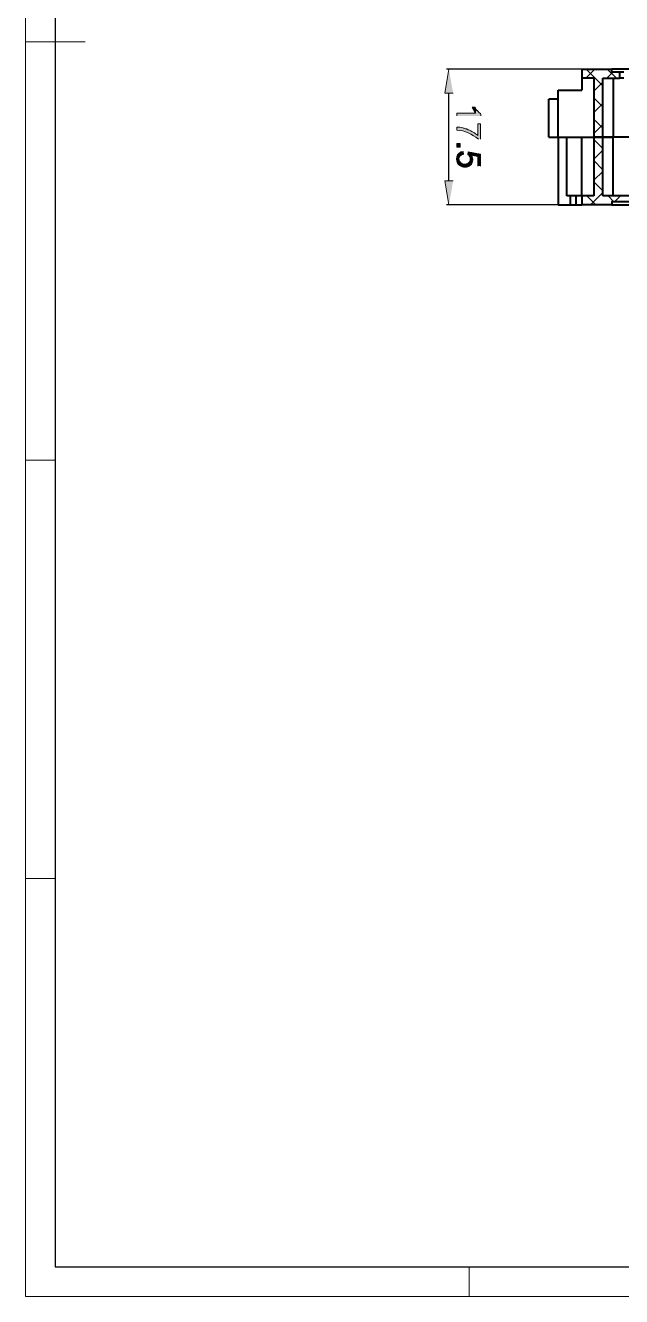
# Model space of a CAD drawing. Header units: inches. Extents: x 3 to 207, y 6 to 294.
# Drawn here: x 3.2 to 71.5, y 5.9 to 151.8 of the extents above; entities that cross this region are included whole.
import ezdxf

# ---------------------------------------------------------------- set-up
doc = ezdxf.new("R2010")
doc.units = ezdxf.units.IN
doc.header["$MEASUREMENT"] = 0
doc.layers.add('图层 1', color=7, linetype='Continuous')

msp = doc.modelspace()

# ---------------------------------------------------------------- hatches: boundary and pattern name
at = {"layer": '图层 1', "true_color": 0xffffff}
for points in [[(52.2, 144.02), (51.27, 144.02), (51.73, 146.76)], [(55.35, 135.66), (55.35, 137.02), (53.93, 137.29), (53.89, 136.98), (53.93, 136.93), (54, 136.89), (54.12, 136.7), (54.14, 136.62), (54.17, 136.55), (54.17, 136.47), (54.21, 135.77), (54.27, 135.83), (54.29, 136.89), (55.03, 136.74), (55.03, 135.66)], [(52.2, 133.95), (51.27, 133.95), (51.73, 131.2)]]:
    msp.add_hatch(color=7, dxfattribs=at).paths.add_polyline_path(points)
h = msp.add_hatch(color=7, dxfattribs=at)
edge = h.paths.add_edge_path()
edge.add_spline(control_points=[(55.39, 141.42), (55.39, 141.42), (55.39, 141.63), (55.39, 141.63), (55.39, 141.63), (55.37, 141.63), (55.37, 141.63), (55.37, 141.63), (55.33, 141.68), (55.33, 141.68), (55.33, 141.68), (55.14, 141.8), (55.14, 141.8), (55.14, 141.8), (55.1, 141.87), (55.1, 141.87), (55, 141.95), (54.89, 142.09), (54.82, 142.2), (54.82, 142.2), (54.78, 141.74), (54.78, 141.74), (54.78, 141.74), (52.64, 141.74), (52.64, 141.74), (52.64, 141.74), (52.64, 141.42), (52.64, 141.42)], knot_values=[0, 0, 0, 0, 0.352778, 0.352778, 0.352778, 0.705556, 0.705556, 0.705556, 1.058333, 1.058333, 1.058333, 1.411111, 1.411111, 1.411111, 1.763889, 1.763889, 1.763889, 2.116667, 2.116667, 2.116667, 2.469444, 2.469444, 2.469444, 2.822222, 2.822222, 2.822222, 3.175, 3.175, 3.175, 3.175], degree=3, periodic=0)
edge.add_line((52.64, 141.42), (55.39, 141.42))
h = msp.add_hatch(color=7, dxfattribs=at)
edge = h.paths.add_edge_path()
edge.add_spline(control_points=[(54.82, 142.2), (54.82, 142.2), (54.78, 142.29), (54.78, 142.29), (54.78, 142.29), (54.74, 142.35), (54.74, 142.35), (54.74, 142.35), (54.72, 142.42), (54.72, 142.42), (54.72, 142.42), (54.38, 142.42), (54.38, 142.42), (54.44, 142.34), (54.49, 142.14), (54.55, 142.06), (54.55, 142.06), (54.57, 142.06), (54.57, 142.06), (54.67, 141.89), (54.66, 141.89), (54.78, 141.74)], knot_values=[0, 0, 0, 0, 0.352778, 0.352778, 0.352778, 0.705556, 0.705556, 0.705556, 1.058333, 1.058333, 1.058333, 1.411111, 1.411111, 1.411111, 1.763889, 1.763889, 1.763889, 2.116667, 2.116667, 2.116667, 2.469444, 2.469444, 2.469444, 2.469444], degree=3, periodic=0)
edge.add_line((54.78, 141.74), (54.82, 142.2))
h = msp.add_hatch(color=7, dxfattribs=at)
edge = h.paths.add_edge_path()
edge.add_spline(control_points=[(55.35, 138.75), (55.35, 138.75), (55.35, 140.51), (55.35, 140.51), (55.35, 140.51), (55.03, 140.51), (55.03, 140.51), (55.03, 140.51), (55.03, 139.18), (55.03, 139.18), (54.7, 139.45), (54.33, 139.68), (53.93, 139.83), (53.93, 139.83), (53.87, 139.88), (53.87, 139.88), (53.87, 139.88), (53.78, 139.9), (53.78, 139.9), (53.78, 139.9), (53.72, 139.92), (53.72, 139.92), (53.72, 139.92), (53.64, 139.94), (53.64, 139.94), (53.48, 139.98), (53.43, 140.02), (53.3, 140.05), (53.08, 140.08), (52.87, 140.14), (52.64, 140.13), (52.64, 140.13), (52.64, 139.79), (52.64, 139.79), (53.55, 139.73), (54.39, 139.32), (55.1, 138.75)], knot_values=[0, 0, 0, 0, 0.352778, 0.352778, 0.352778, 0.705556, 0.705556, 0.705556, 1.058333, 1.058333, 1.058333, 1.411111, 1.411111, 1.411111, 1.763889, 1.763889, 1.763889, 2.116667, 2.116667, 2.116667, 2.469444, 2.469444, 2.469444, 2.822222, 2.822222, 2.822222, 3.175, 3.175, 3.175, 3.527778, 3.527778, 3.527778, 3.880556, 3.880556, 3.880556, 4.233333, 4.233333, 4.233333, 4.233333], degree=3, periodic=0)
edge.add_line((55.1, 138.75), (55.35, 138.75))
h = msp.add_hatch(color=7, dxfattribs=at)
edge = h.paths.add_edge_path()
edge.add_spline(control_points=[(53.38, 137), (53.38, 137), (53.36, 137.34), (53.36, 137.34), (52.57, 137.3), (52.36, 136.27), (52.87, 135.79), (52.87, 136.22), (52.73, 136.86), (53.3, 136.98)], knot_values=[0, 0, 0, 0, 0.352778, 0.352778, 0.352778, 0.705556, 0.705556, 0.705556, 1.058333, 1.058333, 1.058333, 1.058333], degree=3, periodic=0)
edge.add_line((53.3, 136.98), (53.38, 137))
h = msp.add_hatch(color=7, dxfattribs=at)
h.dxf.hatch_style = 2
h.paths.add_polyline_path([(52.64, 137.82), (53.02, 137.82), (53.02, 138.23), (52.64, 138.23)])
h = msp.add_hatch(color=7, dxfattribs=at)
edge = h.paths.add_edge_path()
edge.add_spline(control_points=[(54.21, 135.77), (54.21, 135.77), (54.17, 136.47), (54.17, 136.47), (54.18, 136.29), (54.1, 136.17), (54, 136.05), (53.8, 135.88), (53.77, 135.92), (53.55, 135.88), (53.19, 135.9), (52.88, 136.06), (52.87, 136.47), (52.87, 136.47), (52.87, 135.79), (52.87, 135.79), (52.87, 135.79), (52.94, 135.75), (52.94, 135.75), (52.94, 135.75), (52.94, 135.73), (52.94, 135.73), (53.29, 135.49), (53.82, 135.44), (54.17, 135.73)], knot_values=[0, 0, 0, 0, 0.352778, 0.352778, 0.352778, 0.705556, 0.705556, 0.705556, 1.058333, 1.058333, 1.058333, 1.411111, 1.411111, 1.411111, 1.763889, 1.763889, 1.763889, 2.116667, 2.116667, 2.116667, 2.469444, 2.469444, 2.469444, 2.822222, 2.822222, 2.822222, 2.822222], degree=3, periodic=0)
edge.add_line((54.17, 135.73), (54.21, 135.77))
h = msp.add_hatch(color=7, dxfattribs=at)
edge = h.paths.add_edge_path()
edge.add_spline(control_points=[(54.46, 136.38), (54.46, 136.38), (54.46, 136.47), (54.46, 136.47), (54.46, 136.47), (54.44, 136.55), (54.44, 136.55), (54.44, 136.55), (54.42, 136.62), (54.42, 136.62), (54.42, 136.62), (54.4, 136.7), (54.4, 136.7), (54.4, 136.7), (54.38, 136.76), (54.38, 136.76), (54.38, 136.76), (54.29, 136.89), (54.29, 136.89), (54.29, 136.89), (54.27, 135.83), (54.27, 135.83), (54.41, 136.05), (54.43, 136.07), (54.46, 136.3)], knot_values=[0, 0, 0, 0, 0.352778, 0.352778, 0.352778, 0.705556, 0.705556, 0.705556, 1.058333, 1.058333, 1.058333, 1.411111, 1.411111, 1.411111, 1.763889, 1.763889, 1.763889, 2.116667, 2.116667, 2.116667, 2.469444, 2.469444, 2.469444, 2.822222, 2.822222, 2.822222, 2.822222], degree=3, periodic=0)
edge.add_line((54.46, 136.3), (54.46, 136.38))

# ---------------------------------------------------------------- linework, layer by layer
at = {"layer": '图层 1', "color": 7, "lineweight": 15, "true_color": 0xffffff}
for points in [[(3.15, 5.93), (3.15, 293.89)], [(6.56, 149.91), (3.15, 149.91)], [(3.15, 149.91), (9.99, 149.91)], [(6.56, 101.92), (3.15, 101.92)], [(6.56, 53.92), (3.15, 53.92)], [(54.06, 5.93), (54.06, 9.34)], [(206.78, 5.93), (3.15, 5.93)]]:
    msp.add_lwpolyline(points, dxfattribs=at)
at = {"layer": '图层 1', "color": 7, "lineweight": 30, "true_color": 0xffffff}
for points in [[(6.56, 276.76), (6.56, 9.34)], [(6.56, 9.34), (203.37, 9.34)]]:
    msp.add_lwpolyline(points, dxfattribs=at)
at = {"layer": '图层 1', "lineweight": 0}
for points in [[(52.2, 144.02), (51.27, 144.02), (51.73, 146.76)], [(52.64, 137.82), (53.02, 137.82), (53.02, 138.23), (52.64, 138.23), (52.64, 137.82)], [(55.35, 135.66), (55.35, 137.02), (53.93, 137.29), (53.89, 136.98), (53.93, 136.93), (54, 136.89), (54.12, 136.7), (54.14, 136.62), (54.17, 136.55), (54.17, 136.47), (54.21, 135.77), (54.27, 135.83), (54.29, 136.89), (55.03, 136.74), (55.03, 135.66)], [(52.2, 133.95), (51.27, 133.95), (51.73, 131.2)]]:
    msp.add_lwpolyline(points, dxfattribs=at)
at = {"layer": '图层 1', "color": 7, "lineweight": 25, "true_color": 0xffffff}
for points in [[(66.97, 146.76), (51.46, 146.76)], [(51.73, 133.95), (51.73, 144.02)], [(64.24, 131.2), (51.46, 131.2)]]:
    msp.add_lwpolyline(points, dxfattribs=at)
at = {"layer": '图层 1', "color": 7, "lineweight": 40, "true_color": 0xffffff}
for points in [[(66.97, 146.76), (70.4, 146.76)], [(66.97, 146.76), (66.97, 145.74)], [(72.45, 146.76), (70.4, 146.76)], [(71.27, 146.42), (70.4, 146.42), (70.4, 146.76)], [(71.78, 146.42), (71.27, 146.42), (71.27, 145.74)], [(68.35, 145.74), (66.97, 145.74), (66.97, 144.36)], [(68.35, 145.74), (68.35, 138.99)], [(69.38, 145.74), (71.27, 145.74)], [(69.38, 138.99), (69.38, 145.74)], [(70.57, 145.74), (70.57, 138.99)], [(71.78, 145.74), (71.27, 145.74)], [(64.24, 143.35), (63.2, 143.35)], [(63.2, 138.99), (63.2, 143.35)], [(64.24, 144.36), (66.97, 144.36)], [(64.24, 138.99), (64.24, 144.36)], [(63.2, 138.99), (68.35, 138.99)], [(64.24, 138.99), (68.35, 138.99)], [(64.24, 138.99), (64.24, 131.2)], [(65.26, 132.24), (65.26, 138.99)], [(66.97, 132.24), (66.97, 138.99)], [(68.35, 138.99), (69.38, 138.99)], [(69.38, 138.99), (68.35, 138.99)], [(68.35, 138.99), (68.35, 132.24)], [(70.57, 138.99), (69.38, 138.99)], [(69.38, 138.99), (70.57, 138.99)], [(69.38, 132.24), (69.38, 138.99)], [(73.74, 138.99), (70.57, 138.99)], [(74.78, 138.29), (74.3, 138.29), (74.3, 138.99), (70.57, 138.99)], [(70.57, 132.24), (70.57, 138.99)], [(66.29, 132.24), (65.26, 132.24)], [(65.62, 132.24), (65.62, 131.2), (66.29, 131.2)], [(66.97, 132.24), (66.29, 132.24)], [(66.29, 132.24), (66.29, 131.2)], [(68.35, 132.24), (66.97, 132.24)], [(66.97, 132.24), (66.97, 131.2)], [(134.85, 132.24), (69.38, 132.24)], [(77.26, 131.54), (70.4, 131.54), (70.4, 131.2), (72.45, 131.2)], [(64.24, 131.2), (65.62, 131.2)], [(66.29, 131.2), (66.97, 131.2)], [(70.4, 131.2), (66.97, 131.2)]]:
    msp.add_lwpolyline(points, dxfattribs=at)
at = {"layer": '图层 1', "color": 7, "lineweight": 13, "true_color": 0xffffff}
for points in [[(67.44, 145.74), (68.45, 146.76)], [(67.48, 146.76), (69.38, 144.87)], [(69.85, 145.74), (70.53, 146.42)], [(69.89, 146.76), (70.93, 145.74)], [(68.35, 144.24), (69.38, 145.27)], [(68.35, 143.47), (69.38, 142.44)], [(68.35, 141.8), (69.38, 142.84)], [(68.35, 141.04), (69.38, 140.02)], [(68.35, 139.39), (69.38, 140.41)], [(68.35, 138.88), (68.45, 138.99)], [(68.35, 138.69), (69.38, 137.67)], [(68.35, 136.45), (69.38, 137.48)], [(68.35, 136.28), (69.38, 135.24)], [(68.35, 134.03), (69.38, 135.05)], [(68.35, 133.84), (69.38, 132.83)], [(67.54, 132.24), (68.58, 131.2)], [(67.95, 131.2), (69.38, 132.64)], [(69.98, 132.24), (70.65, 131.54)], [(70.72, 131.54), (71.4, 132.24)], [(70.36, 131.2), (70.4, 131.24)]]:
    msp.add_lwpolyline(points, dxfattribs=at)
at = {"layer": '图层 1', "lineweight": 0}
for points, knots in [([(55.39, 141.42), (55.39, 141.42), (55.39, 141.63), (55.39, 141.63), (55.39, 141.63), (55.37, 141.63), (55.37, 141.63), (55.37, 141.63), (55.33, 141.68), (55.33, 141.68), (55.33, 141.68), (55.14, 141.8), (55.14, 141.8), (55.14, 141.8), (55.1, 141.87), (55.1, 141.87), (55, 141.95), (54.89, 142.09), (54.82, 142.2), (54.82, 142.2), (54.78, 141.74), (54.78, 141.74), (54.78, 141.74), (52.64, 141.74), (52.64, 141.74), (52.64, 141.74), (52.64, 141.42), (52.64, 141.42)], [0, 0, 0, 0, 1, 1, 1, 2, 2, 2, 3, 3, 3, 4, 4, 4, 5, 5, 5, 6, 6, 6, 7, 7, 7, 8, 8, 8, 9, 9, 9, 9]), ([(54.82, 142.2), (54.82, 142.2), (54.78, 142.29), (54.78, 142.29), (54.78, 142.29), (54.74, 142.35), (54.74, 142.35), (54.74, 142.35), (54.72, 142.42), (54.72, 142.42), (54.72, 142.42), (54.38, 142.42), (54.38, 142.42), (54.44, 142.34), (54.49, 142.14), (54.55, 142.06), (54.55, 142.06), (54.57, 142.06), (54.57, 142.06), (54.67, 141.89), (54.66, 141.89), (54.78, 141.74)], [0, 0, 0, 0, 1, 1, 1, 2, 2, 2, 3, 3, 3, 4, 4, 4, 5, 5, 5, 6, 6, 6, 7, 7, 7, 7]), ([(55.35, 138.75), (55.35, 138.75), (55.35, 140.51), (55.35, 140.51), (55.35, 140.51), (55.03, 140.51), (55.03, 140.51), (55.03, 140.51), (55.03, 139.18), (55.03, 139.18), (54.7, 139.45), (54.33, 139.68), (53.93, 139.83), (53.93, 139.83), (53.87, 139.88), (53.87, 139.88), (53.87, 139.88), (53.78, 139.9), (53.78, 139.9), (53.78, 139.9), (53.72, 139.92), (53.72, 139.92), (53.72, 139.92), (53.64, 139.94), (53.64, 139.94), (53.48, 139.98), (53.43, 140.02), (53.3, 140.05), (53.08, 140.08), (52.87, 140.14), (52.64, 140.13), (52.64, 140.13), (52.64, 139.79), (52.64, 139.79), (53.55, 139.73), (54.39, 139.32), (55.1, 138.75)], [0, 0, 0, 0, 1, 1, 1, 2, 2, 2, 3, 3, 3, 4, 4, 4, 5, 5, 5, 6, 6, 6, 7, 7, 7, 8, 8, 8, 9, 9, 9, 10, 10, 10, 11, 11, 11, 12, 12, 12, 12]), ([(53.38, 137), (53.38, 137), (53.36, 137.34), (53.36, 137.34), (52.57, 137.3), (52.36, 136.27), (52.87, 135.79), (52.87, 136.22), (52.73, 136.86), (53.3, 136.98)], [0, 0, 0, 0, 1, 1, 1, 2, 2, 2, 3, 3, 3, 3]), ([(54.21, 135.77), (54.21, 135.77), (54.17, 136.47), (54.17, 136.47), (54.18, 136.29), (54.1, 136.17), (54, 136.05), (53.8, 135.88), (53.77, 135.92), (53.55, 135.88), (53.19, 135.9), (52.88, 136.06), (52.87, 136.47), (52.87, 136.47), (52.87, 135.79), (52.87, 135.79), (52.87, 135.79), (52.94, 135.75), (52.94, 135.75), (52.94, 135.75), (52.94, 135.73), (52.94, 135.73), (53.29, 135.49), (53.82, 135.44), (54.17, 135.73)], [0, 0, 0, 0, 1, 1, 1, 2, 2, 2, 3, 3, 3, 4, 4, 4, 5, 5, 5, 6, 6, 6, 7, 7, 7, 8, 8, 8, 8]), ([(54.46, 136.38), (54.46, 136.38), (54.46, 136.47), (54.46, 136.47), (54.46, 136.47), (54.44, 136.55), (54.44, 136.55), (54.44, 136.55), (54.42, 136.62), (54.42, 136.62), (54.42, 136.62), (54.4, 136.7), (54.4, 136.7), (54.4, 136.7), (54.38, 136.76), (54.38, 136.76), (54.38, 136.76), (54.29, 136.89), (54.29, 136.89), (54.29, 136.89), (54.27, 135.83), (54.27, 135.83), (54.41, 136.05), (54.43, 136.07), (54.46, 136.3)], [0, 0, 0, 0, 1, 1, 1, 2, 2, 2, 3, 3, 3, 4, 4, 4, 5, 5, 5, 6, 6, 6, 7, 7, 7, 8, 8, 8, 8])]:
    msp.add_open_spline(points, degree=3, knots=knots, dxfattribs=at)

doc.saveas('drawing.dxf')
